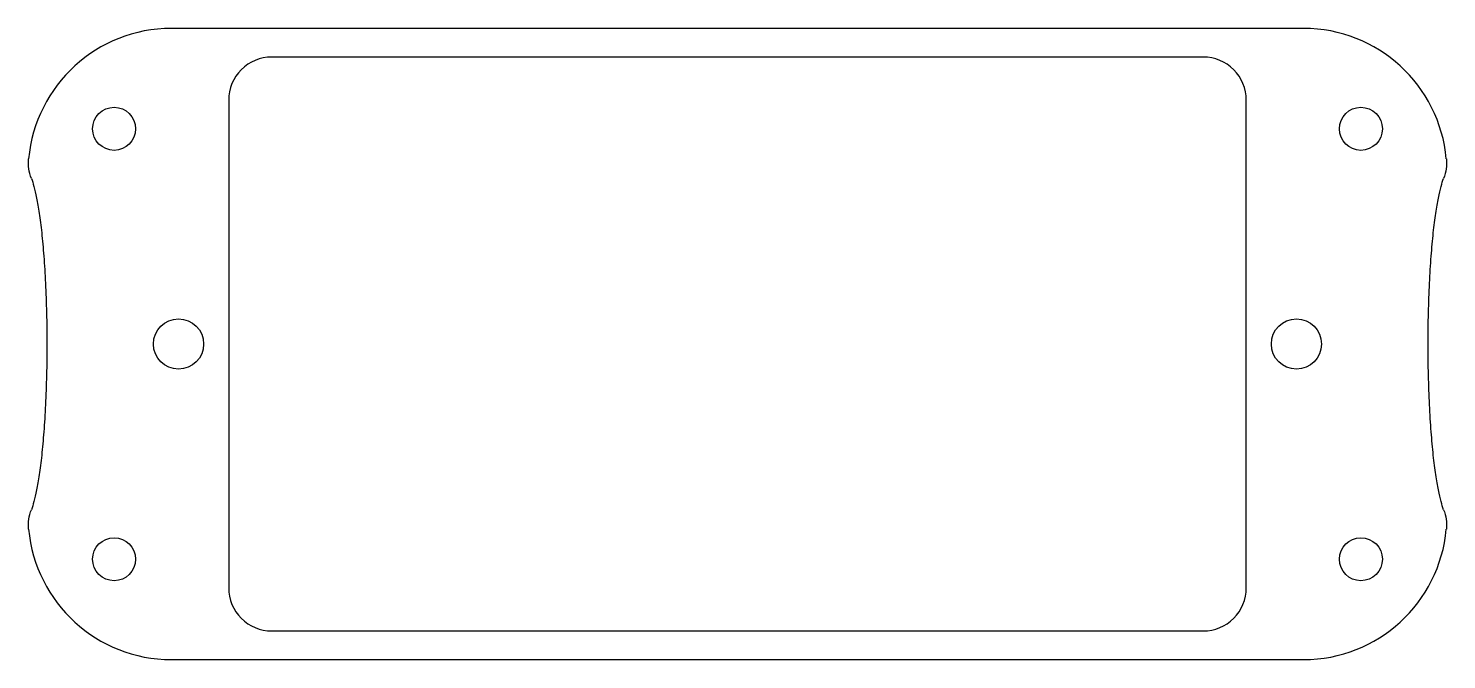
# Model space of a CAD drawing. Header units: millimetres. Extents: x -21.8 to 77.2, y -118.7 to -74.7.
import ezdxf

# ---------------------------------------------------------------- set-up
doc = ezdxf.new("R2010")
doc.units = ezdxf.units.MM
doc.layers.get('0').update_dxf_attribs({"linetype": 'CONTINUOUS'})

msp = doc.modelspace()

# ---------------------------------------------------------------- linework, layer by layer
for p, q in [((67.21, -74.678), (-11.79, -74.678)), ((-11.79, -118.678), (67.21, -118.678))]:
    msp.add_line(p, q)
msp.add_lwpolyline([(-4.79, -76.678, 0.414214), (-7.79, -79.678), (-7.79, -113.678, 0.414214), (-4.79, -116.678), (60.21, -116.678, 0.414214), (63.21, -113.678), (63.21, -79.678, 0.414214), (60.21, -76.678)], format="xyb", close=True)
for centre, radius in [((-15.79, -81.678), 1.5), ((71.21, -81.678), 1.5), ((-11.29, -96.678), 1.75), ((66.71, -96.678), 1.75), ((-15.79, -111.678), 1.5), ((71.21, -111.678), 1.5)]:
    msp.add_circle(centre, radius)
for centre, start, end in [((-11.79, -84.678), 90, 174.84831), ((67.21, -84.678), 5.15169, 90), ((-11.79, -108.678), 185.15169, 270), ((67.21, -108.678), 270, 354.84831)]:
    msp.add_arc(centre, 10, start, end)
for points in [[(-21.56, -85.13), (-21.642, -84.916), (-21.7, -84.693), (-21.764, -84.239), (-21.77, -84.008), (-21.749, -83.78)], [(77.17, -83.78), (77.191, -84.008), (77.185, -84.239), (77.121, -84.693), (77.063, -84.916), (76.981, -85.13)], [(-21.749, -109.576), (-21.77, -109.347), (-21.764, -109.117), (-21.7, -108.662), (-21.642, -108.44), (-21.56, -108.226)], [(76.981, -108.226), (77.063, -108.44), (77.121, -108.662), (77.185, -109.117), (77.191, -109.347), (77.17, -109.576)]]:
    msp.add_open_spline(points, degree=3, knots=[0, 0, 0, 0, 0.0688467, 0.0688467, 0.1376933, 0.1376933, 0.1376933, 0.1376933])
for points in [[(-21.56, -85.13), (-17.1, -96.678), (-21.56, -108.226)], [(76.981, -108.226), (72.521, -96.678), (76.981, -85.13)]]:
    msp.add_rational_spline(points, [0.890847186378, 0.285623401858, 0.890847186378], degree=2)

doc.saveas('drawing.dxf')
